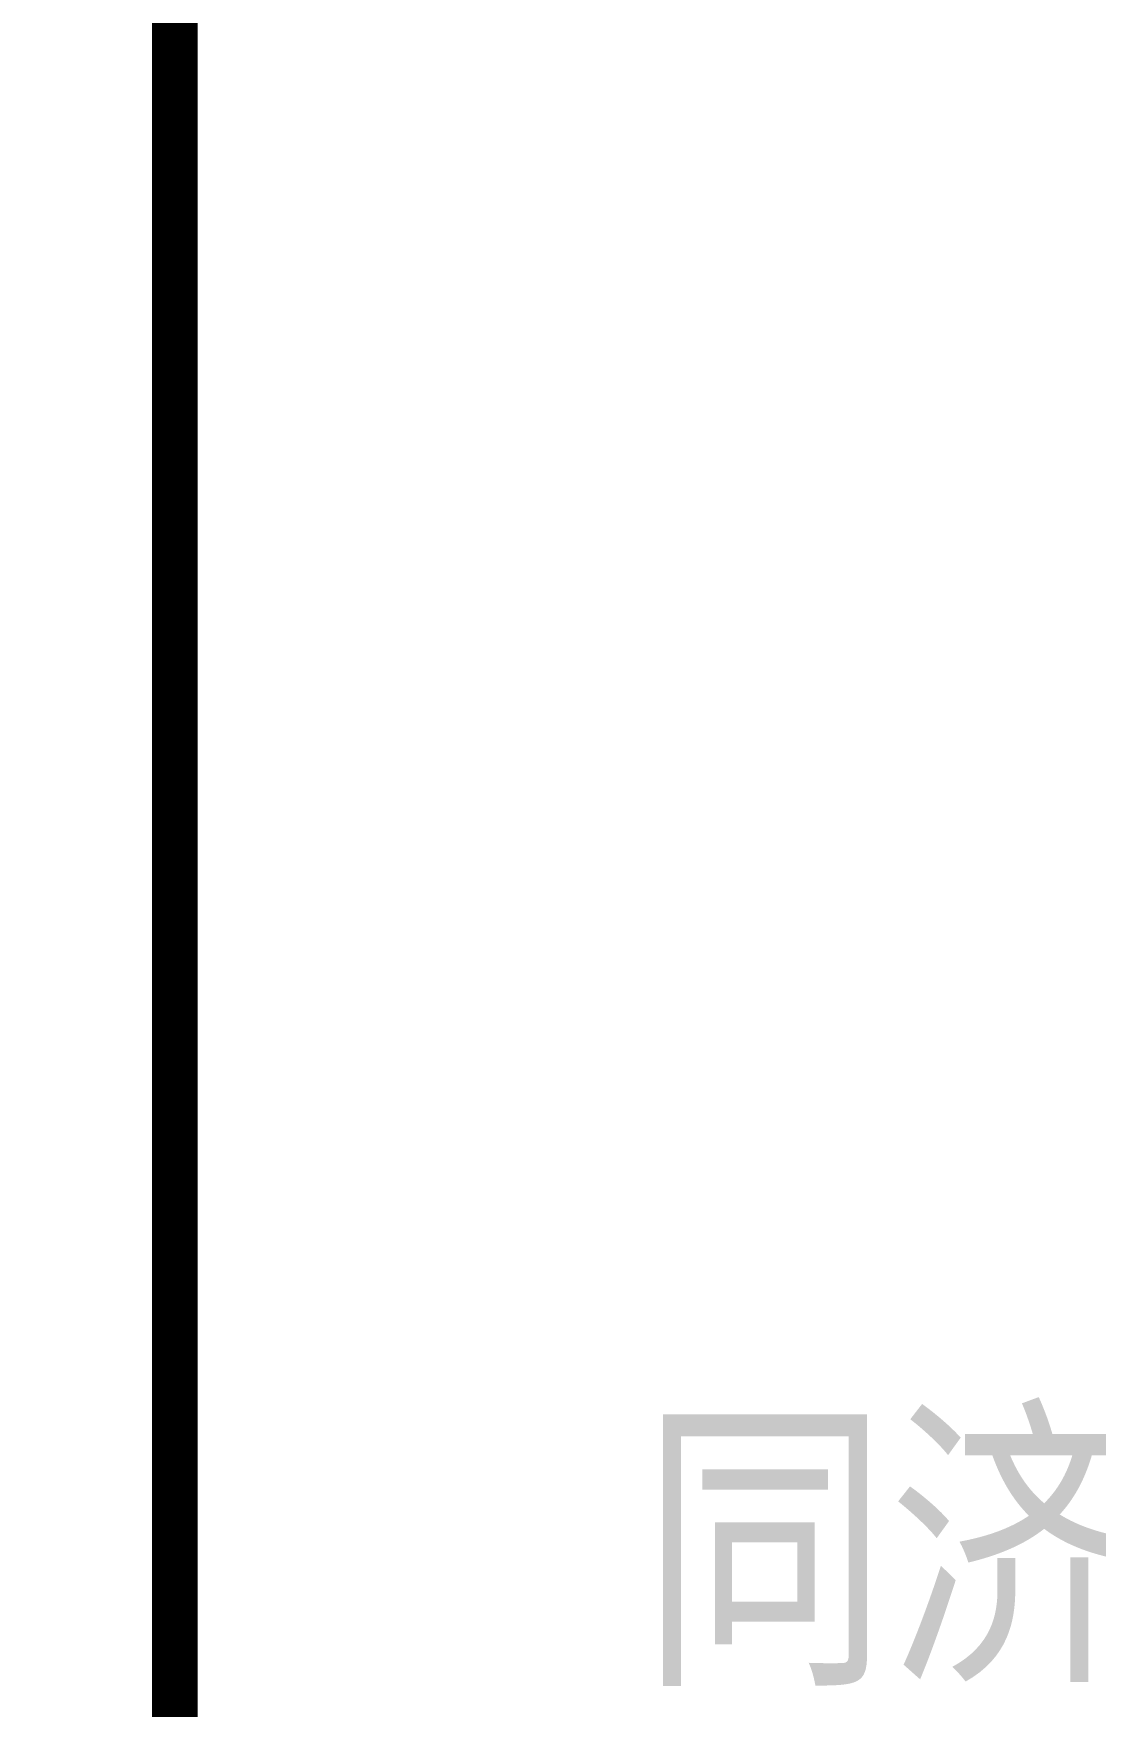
# Model space of a CAD drawing. Extents: x -345393 to -54719, y 203828 to 476815.
# Drawn here: x -186503 to -184175, y 444393 to 448058 of the extents above; entities that cross this region are included whole.
import ezdxf
from ezdxf.enums import TextEntityAlignment as Align

# ---------------------------------------------------------------- set-up
doc = ezdxf.new("R2010")
doc.units = 0
doc.header["$LTSCALE"] = 1000
doc.header["$MEASUREMENT"] = 0
doc.layers.get('0').update_dxf_attribs({"color": 252, "linetype": 'CONTINUOUS'})
doc.layers.get('Defpoints').update_dxf_attribs({"color": 252, "linetype": 'CONTINUOUS'})
doc.layers.add('图框', color=252, linetype='CONTINUOUS')
doc.styles.add('TKZ1_tjhts.shx', font='tjromant.shx', dxfattribs={"bigfont": 'tjhts.shx'})

# ---------------------------------------------------------------- blocks, each defined once
blk = doc.blocks.new('TJAD_TK_LOGO')
at = {"layer": '图框', "style": 'TKZ1_tjhts.shx'}
blk.add_text('同济大学建筑设计研究院', height=0.258835, dxfattribs=at).set_placement((0.6, -0.4754), align=Align.MIDDLE_CENTER)

msp = doc.modelspace()

# ---------------------------------------------------------------- linework, layer by layer
at = {"const_width": 100}
msp.add_lwpolyline([(-186192.68459, 469239.01057), (-186192.68459, 411839.01079)], dxfattribs=at)
at = {"layer": 'Defpoints'}
msp.add_lwpolyline([(-258792.68459, 469239.01057), (-186192.68459, 469239.01057), (-186192.68459, 411839.01057), (-258792.68459, 411839.01057)], close=True, dxfattribs=at)
msp.add_lwpolyline([(-258792.68459, 469239.01057), (-186192.68459, 469239.01057), (-186192.68459, 411839.01057), (-258792.68459, 411839.01057)], close=True, dxfattribs=at)

# ---------------------------------------------------------------- block references
at = {"color": 1, "xscale": 2202.171320475987, "yscale": 2202.171320475987, "zscale": 2202.171320475958}
msp.add_blockref('TJAD_TK_LOGO', (-183513.98738, 445771.61681), dxfattribs=at)

doc.saveas('drawing.dxf')
